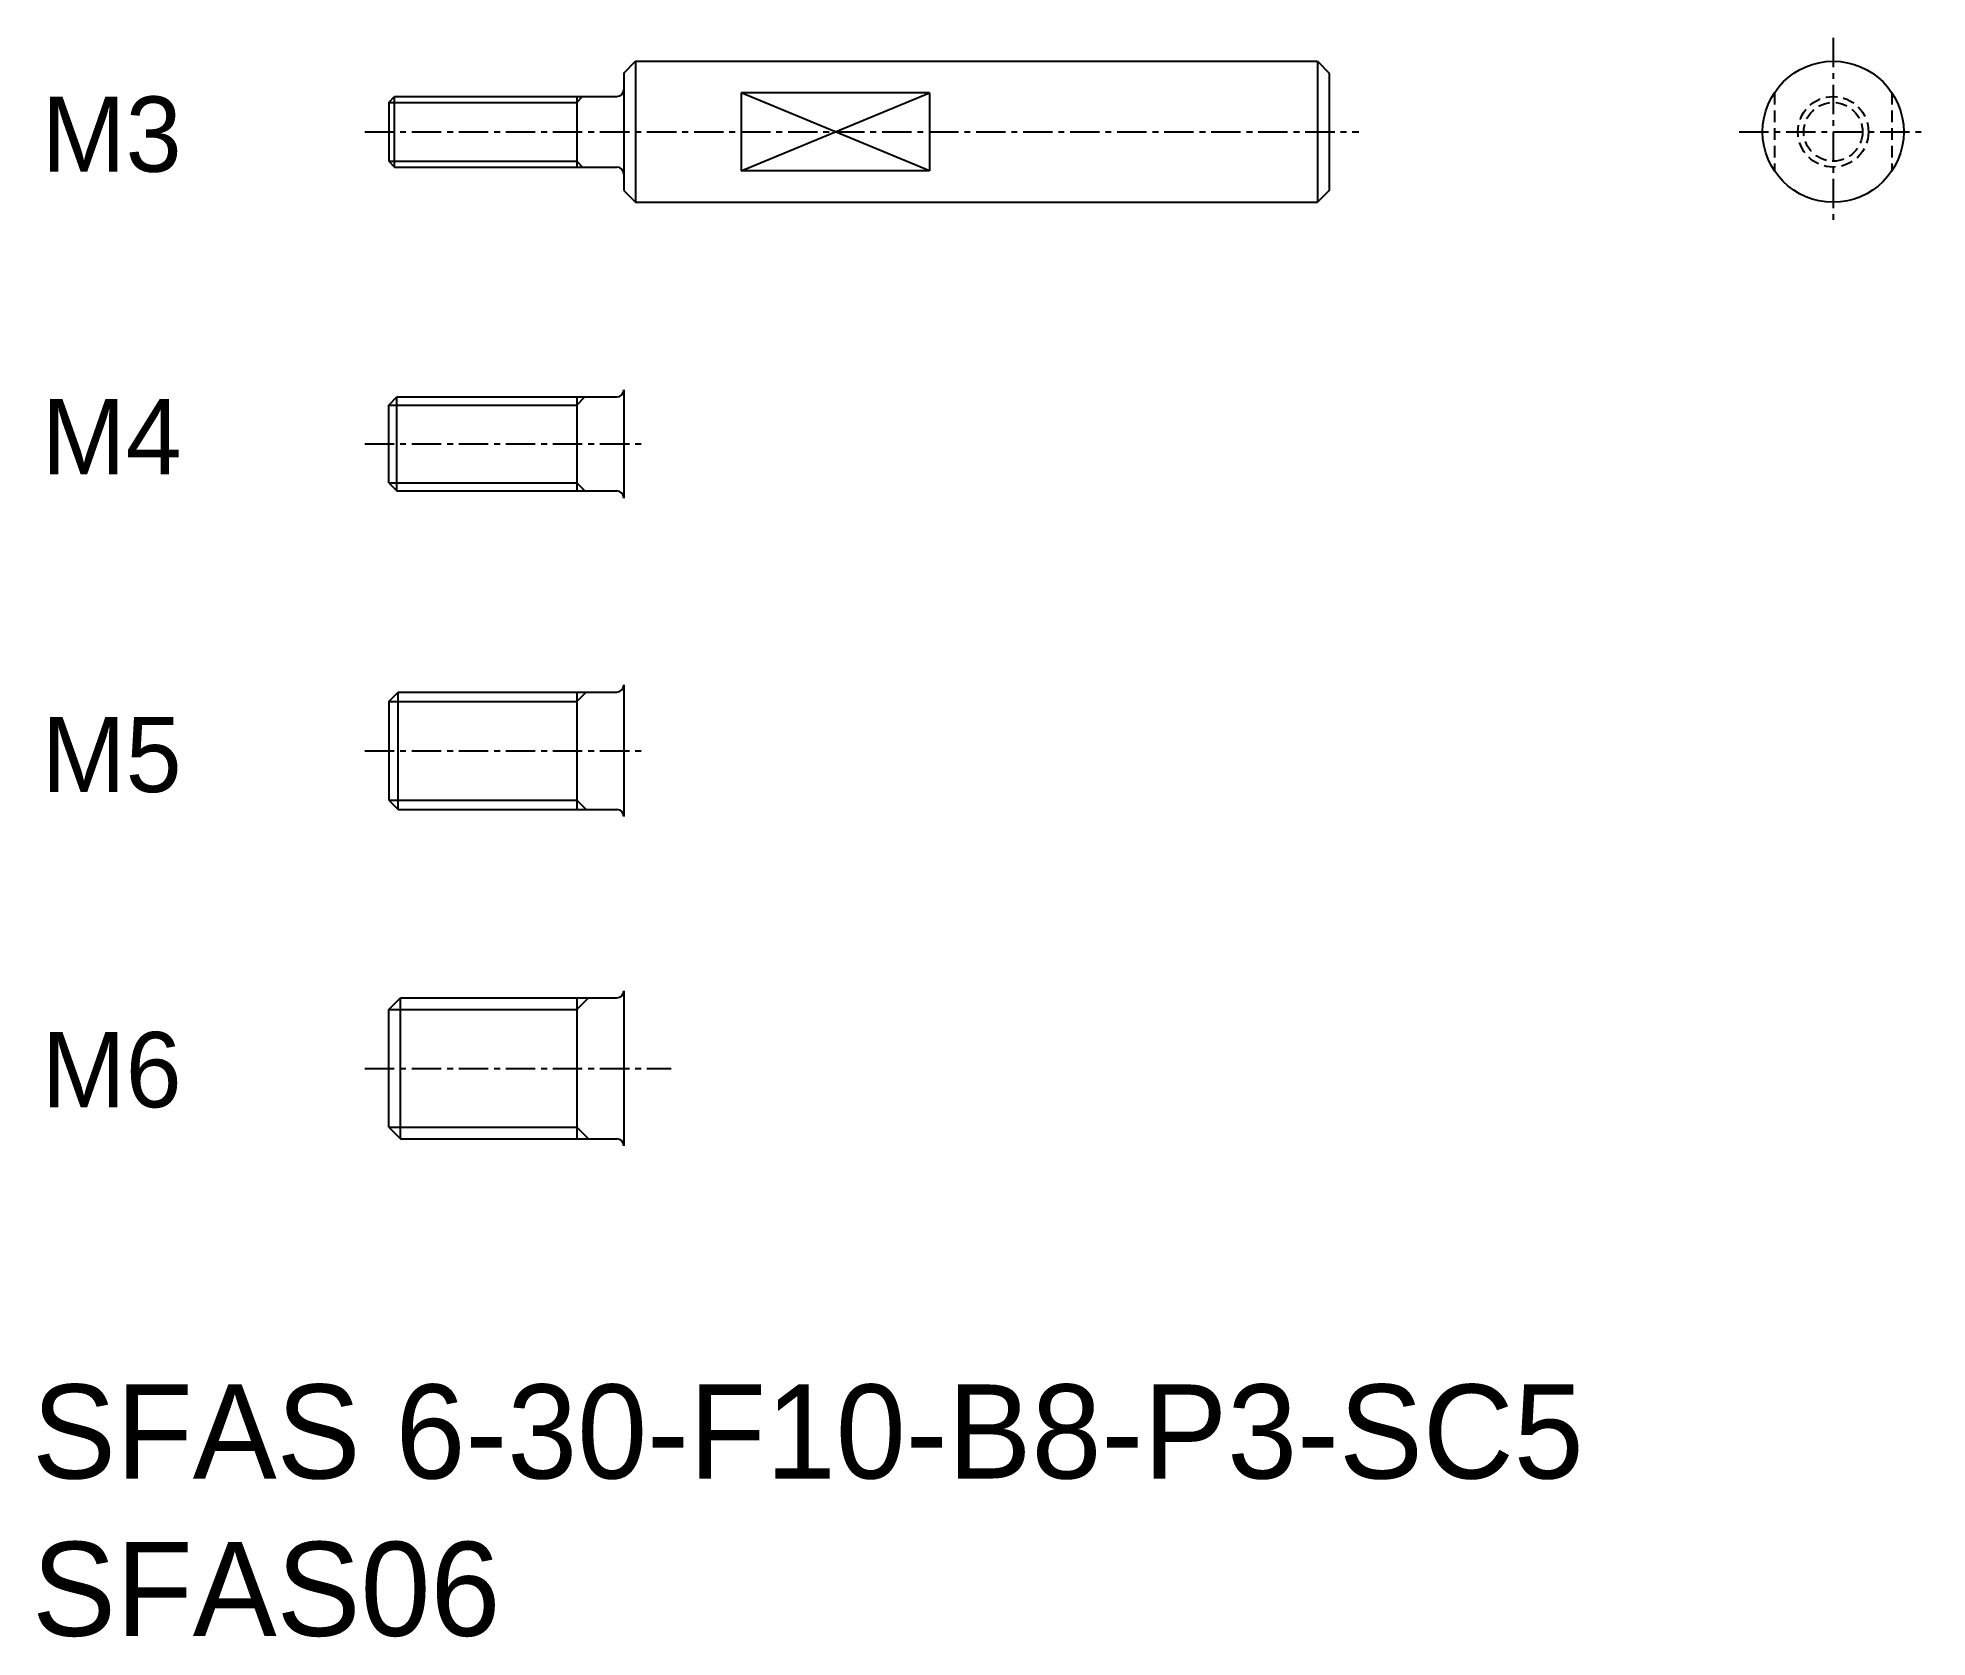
# Model space of a CAD drawing. Extents: x 177 to 257.4, y 156.3 to 224.3.
import ezdxf
from ezdxf.enums import TextEntityAlignment as Align

# ---------------------------------------------------------------- set-up
doc = ezdxf.new("R2010")
doc.units = 0
doc.linetypes.add('CENTER', pattern=[2, 1.25, -0.25, 0.25, -0.25])
doc.linetypes.add('DASHED', pattern=[0.75, 0.5, -0.25])
doc.layers.get('0').update_dxf_attribs({"linetype": 'CONTINUOUS'})
doc.layers.add('CENTER', color=1, linetype='CENTER')

msp = doc.modelspace()

# ---------------------------------------------------------------- linework, layer by layer
at = {"color": 7, "linetype": 'CONTINUOUS'}
for p, q in [((201.972, 222.845), (202.472, 223.345)), ((201.972, 222.845), (201.972, 217.845)), ((202.472, 223.345), (231.472, 223.345)), ((202.472, 223.345), (202.472, 217.345)), ((231.472, 223.345), (231.472, 217.345)), ((231.472, 223.345), (231.972, 222.845)), ((231.972, 222.845), (231.972, 217.845)), ((191.972, 221.595), (192.222, 221.845)), ((192.222, 218.845), (192.222, 221.845)), ((192.222, 221.845), (201.672, 221.845)), ((199.972, 221.845), (199.972, 218.845)), ((206.972, 222.003), (206.972, 218.686)), ((214.972, 222.003), (206.972, 222.003)), ((214.972, 222.003), (214.972, 218.686)), ((191.972, 221.595), (191.972, 219.095)), ((191.972, 219.095), (192.222, 218.845)), ((192.222, 218.845), (201.672, 218.845)), ((214.972, 218.686), (206.972, 218.686)), ((201.972, 217.845), (202.472, 217.345)), ((231.972, 217.845), (231.472, 217.345)), ((202.472, 217.345), (231.472, 217.345)), ((191.972, 208.715), (192.322, 209.065)), ((192.322, 209.065), (201.672, 209.065)), ((192.322, 205.065), (192.322, 209.065)), ((199.972, 209.065), (199.972, 205.065)), ((201.972, 209.365), (201.972, 204.765)), ((191.972, 205.415), (191.972, 208.715)), ((191.972, 205.415), (192.322, 205.065)), ((192.322, 205.065), (201.672, 205.065)), ((191.972, 196.113), (192.372, 196.513)), ((191.972, 196.113), (191.972, 191.913)), ((192.372, 196.513), (201.672, 196.513)), ((192.372, 191.513), (192.372, 196.513)), ((199.972, 196.513), (199.972, 191.513)), ((201.972, 196.813), (201.972, 191.213)), ((191.972, 191.913), (192.372, 191.513)), ((192.372, 191.513), (201.672, 191.513)), ((191.972, 183.003), (192.472, 183.503)), ((192.472, 183.503), (201.672, 183.503)), ((192.472, 177.503), (192.472, 183.503)), ((199.972, 183.503), (199.972, 177.503)), ((201.972, 183.803), (201.972, 177.203)), ((191.972, 178.003), (191.972, 183.003)), ((191.972, 178.003), (192.472, 177.503)), ((192.472, 177.503), (201.672, 177.503))]:
    msp.add_line(p, q, dxfattribs=at)
at = {"color": 3, "linetype": 'CONTINUOUS'}
for p, q in [((199.972, 221.595), (200.222, 221.845)), ((214.972, 218.686), (206.972, 222.003)), ((206.972, 218.686), (214.972, 222.003)), ((191.972, 221.595), (199.972, 221.595)), ((191.972, 219.095), (199.972, 219.095)), ((199.972, 219.095), (200.222, 218.845)), ((199.972, 208.715), (200.322, 209.065)), ((191.972, 208.715), (199.972, 208.715)), ((191.972, 205.415), (199.972, 205.415)), ((199.972, 205.415), (200.322, 205.065)), ((191.972, 196.113), (199.972, 196.113)), ((199.972, 196.113), (200.372, 196.513)), ((191.972, 191.913), (199.972, 191.913)), ((199.972, 191.913), (200.372, 191.513)), ((199.972, 183.003), (200.472, 183.503)), ((191.972, 183.003), (199.972, 183.003)), ((191.972, 178.003), (199.972, 178.003)), ((199.972, 178.003), (200.472, 177.503))]:
    msp.add_line(p, q, dxfattribs=at)
at = {"color": 3, "linetype": 'DASHED'}
for p, q in [((250.912, 222.003), (250.912, 218.686)), ((255.912, 222.003), (255.912, 218.686))]:
    msp.add_line(p, q, dxfattribs=at)
at = {"color": 7, "linetype": 'CONTINUOUS'}
msp.add_circle((253.412, 220.345), 3, dxfattribs=at)
at = {"color": 3, "linetype": 'DASHED'}
for radius in [1.5, 1.25]:
    msp.add_circle((253.412, 220.345), radius, dxfattribs=at)
at = {"color": 7, "linetype": 'CONTINUOUS'}
for centre, start, end in [((201.672, 222.145), 270, 0), ((201.672, 218.545), 0, 90), ((201.672, 209.365), 270, 0), ((201.672, 204.765), 0, 90), ((201.672, 196.813), 270, 0), ((201.672, 191.213), 0, 90), ((201.672, 183.803), 270, 0), ((201.672, 177.203), 0, 90)]:
    msp.add_arc(centre, 0.3, start, end, dxfattribs=at)
at = {"layer": 'CENTER', "color": 1, "linetype": 'CENTER'}
for p, q in [((253.412, 224.345), (253.412, 216.345)), ((190.959, 220.345), (233.231, 220.345)), ((249.412, 220.345), (257.412, 220.345)), ((190.959, 207.065), (202.84, 207.065)), ((190.959, 194.013), (202.84, 194.013)), ((190.959, 180.503), (203.994, 180.503))]:
    msp.add_line(p, q, dxfattribs=at)

# ---------------------------------------------------------------- texts
at = {"color": 7, "linetype": 'CONTINUOUS'}
for s, p in [('M3', (183.166, 220.246)), ('M4', (183.166, 207.378)), ('M5', (183.166, 193.857)), ('M6', (183.166, 180.449))]:
    msp.add_text(s, height=3.2, dxfattribs=at).set_placement(p, align=Align.MIDDLE_RIGHT)
for s, p in [('SFAS 6-30-F10-B8-P3-SC5', (176.805, 163.056)), ('SFAS06', (176.805, 156.361))]:
    msp.add_text(s, height=4, dxfattribs=at).set_placement(p)

doc.saveas('drawing.dxf')
